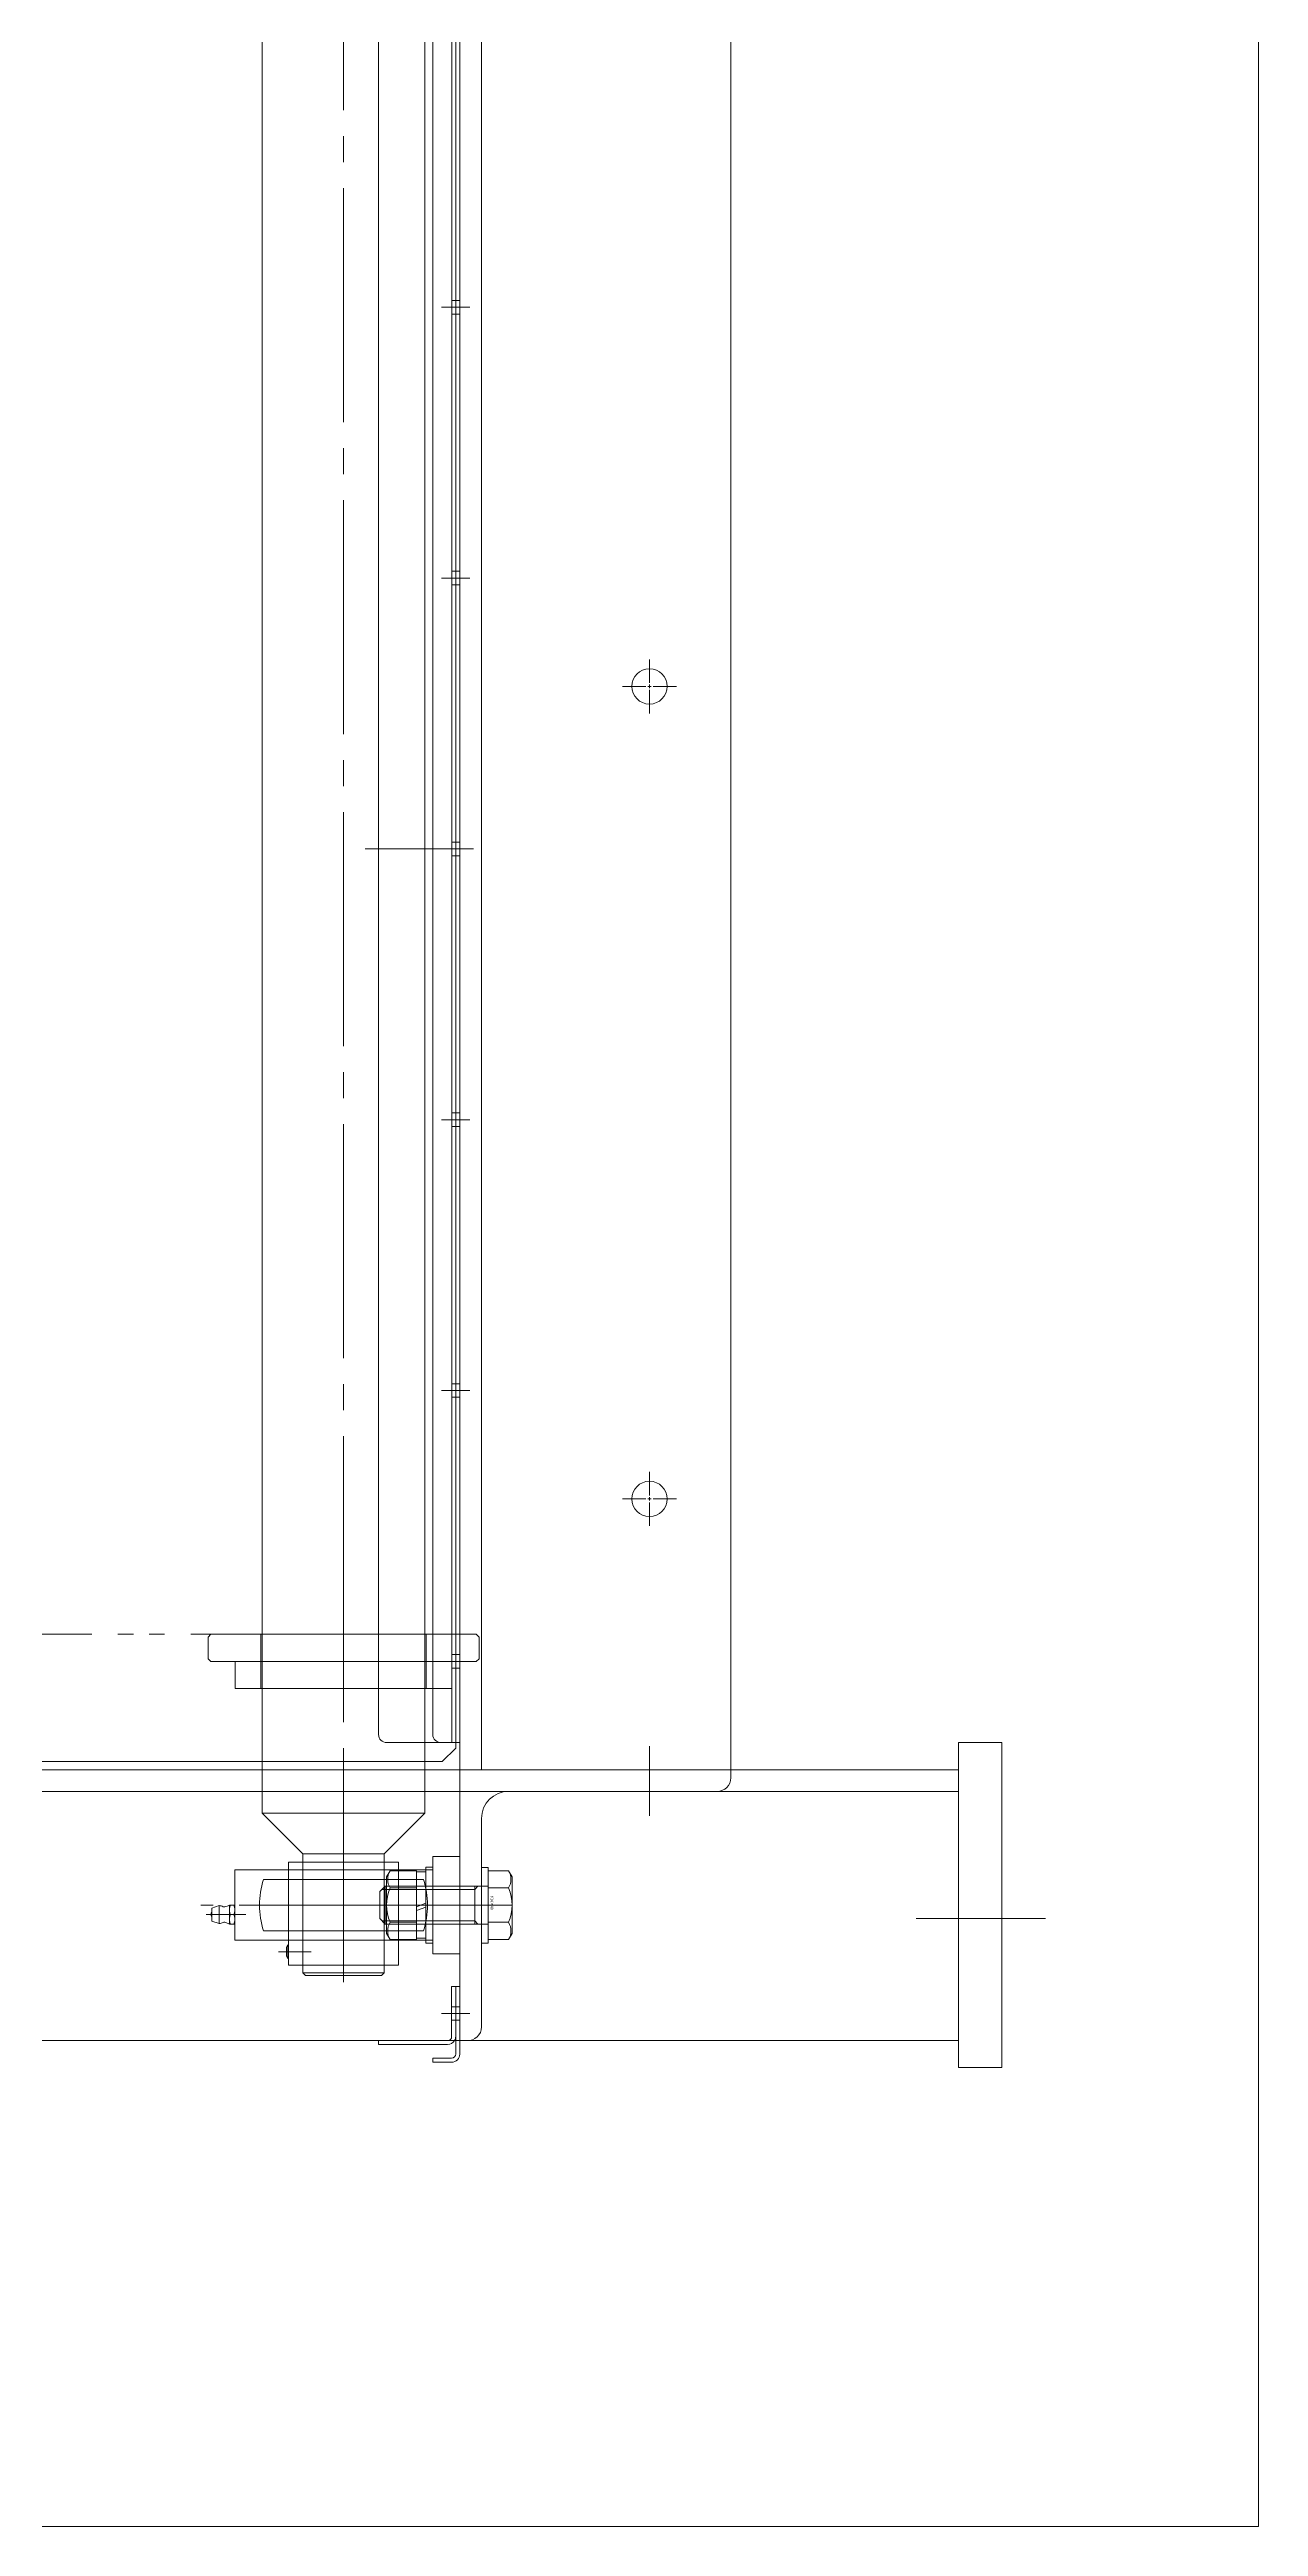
# Model space of a CAD drawing. Units: millimetres at full size. Extents: x -32787 to 32787, y -11878 to 14562.
# Drawn here: x -12539 to -12093, y 8695 to 9609 of the extents above; entities that cross this region are included whole.
import ezdxf
from ezdxf.enums import TextEntityAlignment as Align

# ---------------------------------------------------------------- set-up
doc = ezdxf.new("R2010")
doc.units = ezdxf.units.MM
doc.header["$LTSCALE"] = 9.6
doc.linetypes.add('CHAIN2', pattern=[12, 9, -1, 1, -1])
doc.linetypes.add('DOUBLE_CHAIN2', pattern=[12.8, 9, -1, 0.6, -0.6, 0.6, -1])
for name, color, linetype, lineweight in [('0-7_01_外形線', 134, 'Continuous', 9), ('0-8_04_中心線', 4, 'CHAIN2', 9), ('0-9_03_かくれ線', 5, 'Continuous', 9), ('0-A_06_PHANTOM', 2, 'DOUBLE_CHAIN2', 9), ('0-F_Defpoints', 134, 'Continuous', 9)]:
    doc.layers.add(name, color=color, linetype=linetype, lineweight=lineweight)
doc.styles.add('ＭＳ ゴシック', font='')
doc.styles.get('ＭＳ ゴシック').set_extended_font_data('MS Gothic')

# ---------------------------------------------------------------- blocks, each defined once
blk = doc.blocks.new('U4851')
at = {"layer": '0-8_04_中心線'}
for p, q in [((0, 1.3), (0, 10)), ((-10, 0), (-1.3, 0)), ((1.3, 0), (10, 0)), ((0, -10), (0, -1.3))]:
    blk.add_line(p, q, dxfattribs=at)
at = {"layer": '0-8_04_中心線', "linetype": 'Continuous'}
for p, q in [((-0.65, 0), (0.65, 0)), ((0, -0.65), (0, 0.65))]:
    blk.add_line(p, q, dxfattribs=at)
blk = doc.blocks.new('U4852')
at = {"layer": '0-8_04_中心線'}
for p, q in [((0, 1.3), (0, 10)), ((-10, 0), (-1.3, 0)), ((1.3, 0), (10, 0)), ((0, -10), (0, -1.3))]:
    blk.add_line(p, q, dxfattribs=at)
at = {"layer": '0-8_04_中心線', "linetype": 'Continuous'}
for p, q in [((-0.65, 0), (0.65, 0)), ((0, -0.65), (0, 0.65))]:
    blk.add_line(p, q, dxfattribs=at)

msp = doc.modelspace()

# ---------------------------------------------------------------- linework, layer by layer
at = {"layer": '0-7_01_外形線'}
for p, q in [((-12379.919, 8974.284), (-12379.919, 10974.284)), ((-12397.894, 8987.284), (-12397.894, 9641.284)), ((-12387.919, 8984.284), (-12387.919, 9644.284)), ((-12394.894, 8984.284), (-12387.919, 8984.284)), ((-12460.819, 8977.284), (-12460.819, 8974.284)), ((-12400.819, 8977.284), (-12400.819, 8974.284)), ((-13137.919, 8966.284), (-12203.919, 8966.284)), ((-12417.919, 8872.784), (-12392.419, 8872.784)), ((-12389.419, 8874.284), (-12389.419, 8869.284)), ((-12387.919, 8874.284), (-12387.919, 8869.284))]:
    msp.add_line(p, q, dxfattribs=at)
for points in [[(-12387.919, 10974.284), (-12287.919, 10974.284), (-12287.919, 8974.284), (-12387.919, 8974.284)], [(-12203.919, 8864.284), (-12187.919, 8864.284), (-12187.919, 8984.284), (-12203.919, 8984.284)], [(-13137.919, 8974.284), (-12203.919, 8974.284), (-12203.919, 8874.284), (-13135.919, 8874.284), (-13137.919, 8876.284)]]:
    msp.add_lwpolyline(points, close=True, dxfattribs=at)
for points in [[(-13127.419, 8984.284), (-13127.419, 8982.284), (-13122.419, 8977.284), (-12394.419, 8977.284), (-12389.419, 8982.284), (-12389.419, 8984.284)], [(-12392.419, 8874.284), (-12417.919, 8874.284), (-12417.919, 8872.784)], [(-12390.919, 8867.784), (-12397.919, 8867.784), (-12397.919, 8866.284), (-12390.919, 8866.284)]]:
    msp.add_lwpolyline(points, dxfattribs=at)
for centre in [(-12317.919, 9374.284), (-12317.919, 9074.284)]:
    msp.add_circle(centre, 6.5, dxfattribs=at)
for centre, radius, start, end in [((-12394.894, 8987.284), 3, 180, 270), ((-12392.419, 8875.784), 3, 270, 330), ((-12390.919, 8869.284), 1.5, 270, 0), ((-12390.919, 8869.284), 3, 270, 0)]:
    msp.add_arc(centre, radius, start, end, dxfattribs=at)
at = {"layer": '0-8_04_中心線'}
for p, q in [((-12430.819, 11055.822), (-12430.819, 8892.745)), ((-12394.669, 9514.284), (-12384.169, 9514.284)), ((-12394.669, 9414.284), (-12384.169, 9414.284)), ((-12422.894, 9314.284), (-12382.919, 9314.284)), ((-12394.669, 9314.284), (-12384.169, 9314.284)), ((-12394.669, 9214.284), (-12384.169, 9214.284)), ((-12394.669, 9114.284), (-12384.169, 9114.284)), ((-12430.819, 9029.284), (-12430.819, 9009.284)), ((-12430.819, 9019.284), (-12430.819, 8999.284)), ((-12394.669, 9014.284), (-12384.169, 9014.284)), ((-12317.919, 8957.265), (-12317.919, 8982.943)), ((-12430.819, 8945.184), (-12430.819, 8897.084)), ((-12382.919, 8924.284), (-12483.519, 8924.284)), ((-12466.844, 8920.784), (-12481.447, 8920.784)), ((-12368.619, 8924.284), (-12417.419, 8924.284)), ((-12397.264, 8924.284), (-12370.608, 8924.284)), ((-12219.512, 8919.284), (-12171.863, 8919.284)), ((-12454.819, 8907.084), (-12442.819, 8907.084)), ((-12384.169, 8884.284), (-12394.669, 8884.284))]:
    msp.add_line(p, q, dxfattribs=at)
at = {"layer": '0-9_03_かくれ線'}
for p, q in [((-12460.819, 9024.284), (-12460.819, 10924.284)), ((-12400.819, 9024.284), (-12400.819, 10924.284)), ((-12417.894, 8987.284), (-12417.894, 9641.284)), ((-12390.894, 8984.284), (-12390.894, 9644.284)), ((-12389.394, 8984.284), (-12389.394, 9644.284)), ((-12390.919, 9516.784), (-12387.919, 9516.784)), ((-12390.919, 9511.784), (-12387.919, 9511.784)), ((-12390.919, 9416.784), (-12387.919, 9416.784)), ((-12390.919, 9411.784), (-12387.919, 9411.784)), ((-12390.919, 9316.784), (-12387.919, 9316.784)), ((-12390.919, 9311.784), (-12387.919, 9311.784)), ((-12390.919, 9216.784), (-12387.919, 9216.784)), ((-12390.919, 9211.784), (-12387.919, 9211.784)), ((-12390.919, 9116.784), (-12387.919, 9116.784)), ((-12390.919, 9111.784), (-12387.919, 9111.784)), ((-12461.319, 9024.284), (-12461.319, 9014.284)), ((-12460.819, 8977.284), (-12460.819, 9024.284)), ((-12400.819, 9024.284), (-12400.819, 8977.284)), ((-12400.319, 9024.284), (-12400.319, 9014.284)), ((-12390.819, 9014.284), (-12470.819, 9014.284)), ((-12461.319, 9014.284), (-12461.319, 9004.284)), ((-12400.319, 9014.284), (-12400.319, 9004.284)), ((-12390.919, 9016.784), (-12387.919, 9016.784)), ((-12390.919, 9011.784), (-12387.919, 9011.784)), ((-12390.819, 9014.284), (-12390.819, 9004.284)), ((-12414.894, 8984.284), (-12387.919, 8984.284)), ((-12460.819, 8958.284), (-12460.819, 8974.284)), ((-12400.819, 8958.284), (-12400.819, 8974.284)), ((-12292.919, 8966.284), (-12369.919, 8966.284)), ((-12460.819, 8958.284), (-12400.819, 8958.284)), ((-12379.919, 8879.284), (-12379.919, 8956.284)), ((-12410.569, 8940.184), (-12451.069, 8940.184)), ((-12451.069, 8902.084), (-12451.069, 8940.184)), ((-12445.819, 8902.084), (-12445.819, 8940.184)), ((-12432.482, 8937.284), (-12397.919, 8937.284)), ((-12415.819, 8902.084), (-12415.819, 8940.184)), ((-12413.648, 8936.985), (-12414.919, 8934.784)), ((-12403.919, 8936.985), (-12413.648, 8936.985)), ((-12410.569, 8937.284), (-12410.569, 8940.184)), ((-12410.569, 8902.084), (-12410.569, 8940.184)), ((-12403.919, 8936.985), (-12403.919, 8911.582)), ((-12403.919, 8936.534), (-12403.919, 8923.71)), ((-12400.419, 8936.534), (-12403.919, 8936.534)), ((-12400.419, 8936.534), (-12400.419, 8924.984)), ((-12397.919, 8910.284), (-12397.919, 8938.284)), ((-12397.919, 8911.284), (-12397.919, 8937.284)), ((-12387.919, 8942.284), (-12387.919, 8937.284)), ((-12387.919, 8911.284), (-12387.919, 8937.284)), ((-12377.419, 8936.985), (-12369.89, 8936.985)), ((-12377.419, 8936.985), (-12377.419, 8911.582)), ((-12369.89, 8936.985), (-12368.619, 8934.784)), ((-12460.327, 8933.784), (-12401.31, 8933.784)), ((-12415.419, 8931.284), (-12417.419, 8929.284)), ((-12417.419, 8919.284), (-12417.419, 8929.284)), ((-12382.419, 8930.084), (-12416.619, 8930.084)), ((-12377.419, 8931.284), (-12415.419, 8931.284)), ((-12415.419, 8917.284), (-12415.419, 8931.284)), ((-12414.919, 8934.784), (-12414.919, 8913.784)), ((-12403.919, 8930.635), (-12413.648, 8930.635)), ((-12382.419, 8931.284), (-12382.419, 8917.284)), ((-12382.419, 8930.084), (-12381.219, 8931.284)), ((-12377.419, 8930.635), (-12369.89, 8930.635)), ((-12368.619, 8913.784), (-12368.619, 8934.784)), ((-12479.419, 8923.184), (-12476.719, 8924.084)), ((-12479.419, 8918.384), (-12479.419, 8923.184)), ((-12479.419, 8918.384), (-12476.719, 8917.484)), ((-12476.719, 8917.484), (-12476.719, 8924.084)), ((-12472.919, 8924.284), (-12472.919, 8922.534)), ((-12472.919, 8922.534), (-12472.919, 8919.034)), ((-12472.919, 8919.034), (-12472.919, 8917.284)), ((-12472.606, 8924.284), (-12471.232, 8924.284)), ((-12472.606, 8920.784), (-12471.232, 8920.784)), ((-12415.419, 8917.284), (-12417.419, 8919.284)), ((-12382.419, 8918.484), (-12416.619, 8918.484)), ((-12403.919, 8917.933), (-12413.648, 8917.933)), ((-12400.419, 8924.984), (-12403.919, 8923.71)), ((-12400.419, 8923.584), (-12403.919, 8922.31)), ((-12403.919, 8922.31), (-12403.919, 8912.034)), ((-12400.419, 8923.584), (-12400.419, 8912.034)), ((-12382.419, 8918.484), (-12381.219, 8917.284)), ((-12377.419, 8917.933), (-12369.89, 8917.933)), ((-12472.606, 8917.284), (-12471.232, 8917.284)), ((-12470.919, 8917.284), (-12470.919, 8911.284)), ((-12470.919, 8911.284), (-12432.482, 8911.284)), ((-12460.327, 8914.784), (-12401.31, 8914.784)), ((-12451.819, 8908.718), (-12451.319, 8909.584)), ((-12451.819, 8908.718), (-12451.819, 8905.45)), ((-12451.319, 8909.584), (-12451.319, 8904.584)), ((-12451.069, 8909.584), (-12451.319, 8909.584)), ((-12397.919, 8911.284), (-12432.482, 8911.284)), ((-12377.419, 8917.284), (-12415.419, 8917.284)), ((-12413.648, 8911.582), (-12414.919, 8913.784)), ((-12403.919, 8911.582), (-12413.648, 8911.582)), ((-12410.569, 8902.084), (-12410.569, 8911.284)), ((-12403.919, 8912.034), (-12400.419, 8912.034)), ((-12397.919, 8910.284), (-12400.419, 8910.284)), ((-12397.919, 8911.284), (-12397.919, 8906.284)), ((-12387.919, 8911.284), (-12387.919, 8906.284)), ((-12377.419, 8911.582), (-12369.89, 8911.582)), ((-12369.89, 8911.582), (-12368.619, 8913.784)), ((-12451.819, 8905.45), (-12451.319, 8904.584)), ((-12451.069, 8904.584), (-12451.319, 8904.584)), ((-12410.569, 8902.084), (-12451.069, 8902.084)), ((-12445.819, 8899.284), (-12415.819, 8899.284)), ((-12387.919, 8906.284), (-12397.919, 8906.284)), ((-12389.419, 8886.784), (-12390.919, 8886.784)), ((-12389.419, 8881.784), (-12390.919, 8881.784)), ((-12387.919, 8886.784), (-12389.419, 8886.784)), ((-12387.919, 8881.784), (-12389.419, 8881.784))]:
    msp.add_line(p, q, dxfattribs=at)
for points in [[(-12397.894, 9974.284), (-12394.419, 9974.284), (-12389.419, 9969.284), (-12389.419, 8984.284)], [(-12470.819, 9014.284), (-12470.819, 9004.284), (-12390.819, 9004.284)], [(-12287.919, 8971.284), (-12287.919, 8974.284), (-12387.919, 8974.284), (-12387.919, 8874.284), (-12384.919, 8874.284)], [(-12460.819, 8958.284), (-12445.819, 8943.284), (-12415.819, 8943.284), (-12400.819, 8958.284)], [(-12432.482, 8937.284), (-12470.919, 8937.284), (-12470.919, 8924.284)], [(-12415.819, 8943.284), (-12415.819, 8899.284), (-12416.819, 8898.284), (-12444.819, 8898.284), (-12445.819, 8899.284), (-12445.819, 8943.284)], [(-12400.419, 8910.284), (-12400.419, 8938.284), (-12397.919, 8938.284)], [(-12387.919, 8942.284), (-12397.919, 8942.284), (-12397.919, 8937.284)], [(-12472.606, 8924.284), (-12472.644, 8924.167), (-12472.68, 8924.052), (-12472.712, 8923.939), (-12472.743, 8923.827), (-12472.771, 8923.716), (-12472.796, 8923.607), (-12472.819, 8923.498), (-12472.84, 8923.391), (-12472.858, 8923.283), (-12472.874, 8923.177), (-12472.888, 8923.07), (-12472.899, 8922.963), (-12472.907, 8922.857), (-12472.914, 8922.75), (-12472.918, 8922.642), (-12472.919, 8922.534), (-12472.918, 8922.425), (-12472.914, 8922.318), (-12472.907, 8922.211), (-12472.899, 8922.104), (-12472.888, 8921.997), (-12472.874, 8921.891), (-12472.858, 8921.784), (-12472.84, 8921.677), (-12472.819, 8921.569), (-12472.796, 8921.461), (-12472.771, 8921.351), (-12472.743, 8921.241), (-12472.712, 8921.129), (-12472.68, 8921.015), (-12472.644, 8920.901), (-12472.606, 8920.784)], [(-12472.919, 8924.284), (-12472.918, 8924.284), (-12472.914, 8924.284), (-12472.907, 8924.284), (-12472.899, 8924.284), (-12472.888, 8924.284), (-12472.874, 8924.284), (-12472.858, 8924.284), (-12472.84, 8924.284), (-12472.819, 8924.284), (-12472.796, 8924.284), (-12472.771, 8924.284), (-12472.743, 8924.284), (-12472.712, 8924.284), (-12472.68, 8924.284), (-12472.644, 8924.284), (-12472.606, 8924.284)], [(-12472.606, 8920.784), (-12472.644, 8920.667), (-12472.68, 8920.552), (-12472.712, 8920.439), (-12472.743, 8920.327), (-12472.771, 8920.216), (-12472.796, 8920.107), (-12472.819, 8919.998), (-12472.84, 8919.891), (-12472.858, 8919.783), (-12472.874, 8919.677), (-12472.888, 8919.57), (-12472.899, 8919.463), (-12472.907, 8919.357), (-12472.914, 8919.25), (-12472.918, 8919.142), (-12472.919, 8919.034), (-12472.918, 8918.925), (-12472.914, 8918.818), (-12472.907, 8918.711), (-12472.899, 8918.604), (-12472.888, 8918.497), (-12472.874, 8918.391), (-12472.858, 8918.284), (-12472.84, 8918.177), (-12472.819, 8918.069), (-12472.796, 8917.961), (-12472.771, 8917.851), (-12472.743, 8917.741), (-12472.712, 8917.629), (-12472.68, 8917.515), (-12472.644, 8917.401), (-12472.606, 8917.284)], [(-12470.98, 8923.283), (-12470.998, 8923.391), (-12471.019, 8923.498), (-12471.042, 8923.607), (-12471.067, 8923.716), (-12471.095, 8923.827), (-12471.125, 8923.939), (-12471.158, 8924.052), (-12471.194, 8924.167), (-12471.232, 8924.284), (-12471.194, 8924.284), (-12471.158, 8924.284), (-12471.125, 8924.284), (-12471.095, 8924.284), (-12471.067, 8924.284), (-12471.042, 8924.284), (-12471.019, 8924.284), (-12470.998, 8924.284), (-12470.98, 8924.284), (-12470.964, 8924.284), (-12470.95, 8924.284), (-12470.939, 8924.284), (-12470.93, 8924.284), (-12470.924, 8924.284), (-12470.92, 8924.284), (-12470.919, 8924.284)], [(-12470.919, 8919.034), (-12470.92, 8919.142), (-12470.924, 8919.25), (-12470.93, 8919.357), (-12470.939, 8919.463), (-12470.95, 8919.57), (-12470.964, 8919.677), (-12470.98, 8919.783), (-12470.998, 8919.891), (-12471.019, 8919.998), (-12471.042, 8920.107), (-12471.067, 8920.216), (-12471.095, 8920.327), (-12471.125, 8920.439), (-12471.158, 8920.552), (-12471.194, 8920.667), (-12471.232, 8920.784), (-12471.194, 8920.901), (-12471.158, 8921.015), (-12471.125, 8921.129), (-12471.095, 8921.241), (-12471.067, 8921.351), (-12471.042, 8921.461), (-12471.019, 8921.569), (-12470.998, 8921.677), (-12470.98, 8921.784), (-12470.964, 8921.891), (-12470.95, 8921.997), (-12470.939, 8922.104), (-12470.93, 8922.211), (-12470.924, 8922.318), (-12470.92, 8922.425), (-12470.919, 8922.534), (-12470.92, 8922.642), (-12470.924, 8922.75), (-12470.93, 8922.857), (-12470.939, 8922.963), (-12470.95, 8923.07), (-12470.964, 8923.177), (-12470.98, 8923.283)], [(-12471.232, 8917.284), (-12471.194, 8917.401), (-12471.158, 8917.515), (-12471.125, 8917.629), (-12471.095, 8917.741), (-12471.067, 8917.851), (-12471.042, 8917.961), (-12471.019, 8918.069), (-12470.998, 8918.177), (-12470.98, 8918.284), (-12470.964, 8918.391), (-12470.95, 8918.497), (-12470.939, 8918.604), (-12470.93, 8918.711), (-12470.924, 8918.818), (-12470.92, 8918.925), (-12470.919, 8919.034)], [(-12470.919, 8917.284), (-12470.919, 8919.034), (-12470.919, 8922.534), (-12470.919, 8924.284)], [(-12472.606, 8917.284), (-12472.644, 8917.284), (-12472.68, 8917.284), (-12472.712, 8917.284), (-12472.743, 8917.284), (-12472.771, 8917.284), (-12472.796, 8917.284), (-12472.819, 8917.284), (-12472.84, 8917.284), (-12472.858, 8917.284), (-12472.874, 8917.284), (-12472.888, 8917.284), (-12472.899, 8917.284), (-12472.907, 8917.284), (-12472.914, 8917.284), (-12472.918, 8917.284), (-12472.919, 8917.284)], [(-12470.919, 8917.284), (-12470.92, 8917.284), (-12470.924, 8917.284), (-12470.93, 8917.284), (-12470.939, 8917.284), (-12470.95, 8917.284), (-12470.964, 8917.284), (-12470.98, 8917.284), (-12470.998, 8917.284), (-12471.019, 8917.284), (-12471.042, 8917.284), (-12471.067, 8917.284), (-12471.095, 8917.284), (-12471.125, 8917.284), (-12471.158, 8917.284), (-12471.194, 8917.284), (-12471.232, 8917.284)], [(-12389.419, 8874.284), (-12389.419, 8894.284), (-12390.919, 8894.284), (-12390.919, 8875.784)], [(-12387.919, 8874.284), (-12387.919, 8894.284), (-12389.419, 8894.284)]]:
    msp.add_lwpolyline(points, dxfattribs=at)
for points in [[(-12479.819, 9024.284), (-12480.819, 9023.284), (-12480.819, 9015.284), (-12479.819, 9014.284), (-12381.819, 9014.284), (-12380.819, 9015.284), (-12380.819, 9023.284), (-12381.819, 9024.284)], [(-12397.919, 8910.284), (-12397.919, 8938.284), (-12400.419, 8938.284), (-12400.419, 8910.284)], [(-12379.919, 8938.226), (-12379.919, 8910.226), (-12377.419, 8910.226), (-12377.419, 8938.226)]]:
    msp.add_lwpolyline(points, close=True, dxfattribs=at)
for centre, radius, start, end in [((-12414.894, 8987.284), 3, 180, 270), ((-12369.919, 8956.284), 10, 90, 180), ((-12292.919, 8971.284), 5, 270, 0), ((-12408.148, 8933.81), 6.351, 150.00001, 209.99999), ((-12375.39, 8933.81), 6.351, 330.00001, 29.99999), ((-12430.819, 8924.284), 31, 162.15448, 197.84552), ((-12398.419, 8924.284), 16.5, 157.36311, 202.63689), ((-12430.819, 8924.284), 31, 342.15448, 17.84552), ((-12385.119, 8924.284), 16.5, 337.36311, 22.63689), ((-12478.131, 8920.784), 1.587, 144.19606, 215.80394), ((-12476.719, 8920.784), 3.3, 62.51297, 90), ((-12476.719, 8920.784), 3.3, 270, 297.48703), ((-12474.827, 8924.421), 0.8, 242.51297, 281.34664), ((-12474.827, 8917.147), 0.8, 78.65336, 117.48703), ((-12475.85, 8929.519), 6, 281.34664, 299.23902), ((-12475.85, 8912.048), 6, 60.76098, 78.65336), ((-12408.148, 8914.757), 6.351, 150.00001, 209.99999), ((-12375.39, 8914.757), 6.351, 330.00001, 29.99999), ((-12392.419, 8875.784), 1.5, 270, 0), ((-12392.419, 8875.784), 3, 330, 0), ((-12384.919, 8879.284), 5, 265.96159, 0)]:
    msp.add_arc(centre, radius, start, end, dxfattribs=at)
at = {"layer": '0-A_06_PHANTOM', "color": 5}
msp.add_lwpolyline([(-13015.419, 9024.284), (-13015.419, 10924.284), (-12400.819, 10924.284), (-12400.819, 9024.284)], close=True, dxfattribs=at)
at = {"layer": '0-F_Defpoints'}
msp.add_lwpolyline([(-13935.445, 11145.374), (-12093.235, 11145.374), (-12093.235, 8694.858), (-13935.445, 8694.858)], close=True, dxfattribs=at)

# ---------------------------------------------------------------- block references
at = {"layer": '0-8_04_中心線'}
for name, p in [('U4851', (-12317.919, 9374.284)), ('U4852', (-12317.919, 9074.284))]:
    msp.add_blockref(name, p, dxfattribs=at)

# ---------------------------------------------------------------- texts
at = {"layer": '0-9_03_かくれ線', "style": 'ＭＳ ゴシック', "width": 0.8}
msp.add_text('M14×40', height=1.1, rotation=270, dxfattribs=at).set_placement((-12376.919, 8927.62), align=Align.BOTTOM_LEFT)

doc.saveas('drawing.dxf')
